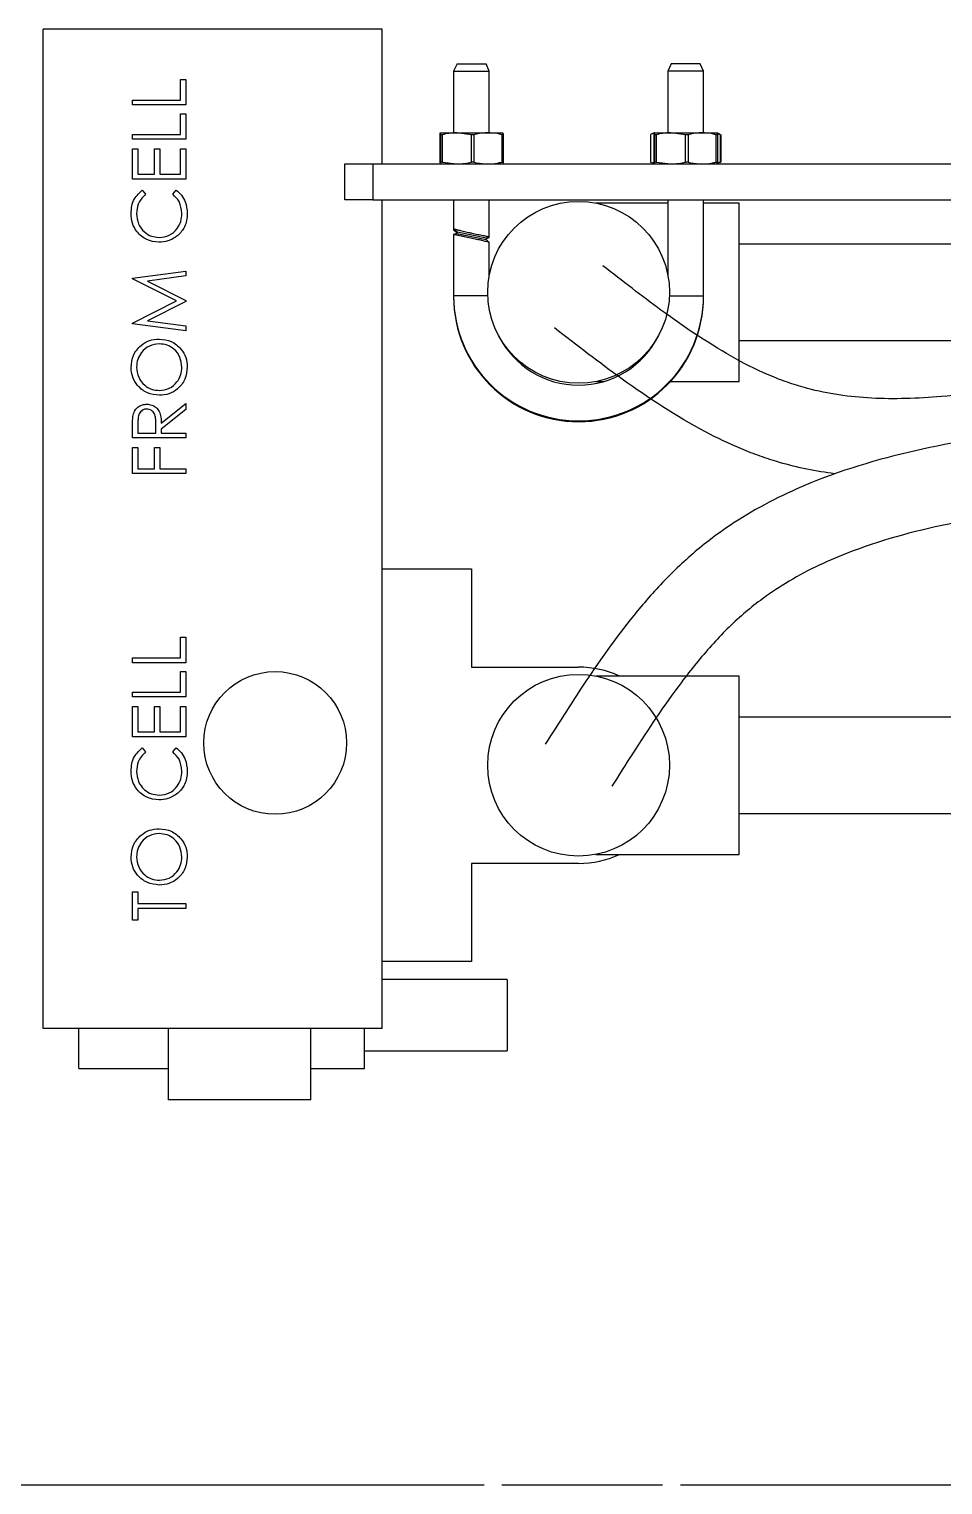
# Model space of a CAD drawing. Extents: x -2384 to 29887, y -2542 to 22350.
# Drawn here: x 4160.8 to 4323.3, y 992.5 to 1251.5 of the extents above; entities that cross this region are included whole.
import ezdxf
from ezdxf.lldxf.tags import DXFTag

# ---------------------------------------------------------------- set-up
doc = ezdxf.new("R2010")
doc.units = 0
doc.header["$LTSCALE"] = 63.5
doc.header["$MEASUREMENT"] = 0
doc.linetypes.add('PHANTOM', pattern=[2.5, 1.25, -0.25, 0.25, -0.25, 0.25, -0.25])
doc.layers.get('0').update_dxf_attribs({"linetype": 'CONTINUOUS'})
doc.layers.add('4', color=6, linetype='PHANTOM')
tags = doc.linetypes.add('AM_ISO09W050', pattern=[22.5, 12, -1.5, 3, -1.5, 3, -1.5]).pattern_tags.tags
tags[14:15] = [DXFTag(74, 4), DXFTag(75, 0), DXFTag(340, '0'), DXFTag(46, 1.0), DXFTag(50, 0.0), DXFTag(44, 0.0), DXFTag(45, 0.0)]
tags[12:13] = [DXFTag(74, 4), DXFTag(75, 0), DXFTag(340, '0'), DXFTag(46, 1.0), DXFTag(50, 0.0), DXFTag(44, 0.0), DXFTag(45, 0.0)]
tags[10:11] = [DXFTag(74, 4), DXFTag(75, 0), DXFTag(340, '0'), DXFTag(46, 1.0), DXFTag(50, 0.0), DXFTag(44, 0.0), DXFTag(45, 0.0)]
tags[8:9] = [DXFTag(74, 4), DXFTag(75, 0), DXFTag(340, '0'), DXFTag(46, 1.0), DXFTag(50, 0.0), DXFTag(44, 0.0), DXFTag(45, 0.0)]
tags[6:7] = [DXFTag(74, 4), DXFTag(75, 0), DXFTag(340, '0'), DXFTag(46, 1.0), DXFTag(50, 0.0), DXFTag(44, 0.0), DXFTag(45, 0.0)]
tags[4:5] = [DXFTag(74, 4), DXFTag(75, 0), DXFTag(340, '0'), DXFTag(46, 1.0), DXFTag(50, 0.0), DXFTag(44, 0.0), DXFTag(45, 0.0)]

msp = doc.modelspace()

# ---------------------------------------------------------------- linework, layer by layer
for p, q in [((4223.6, 1251.55), (4163.28, 1251.55)), ((4163.28, 1073.75), (4163.28, 1251.55)), ((4223.6, 1227.55), (4223.6, 1251.55)), ((4236.9, 1245.36), (4236.3, 1244.08)), ((4236.3, 1244.08), (4236.3, 1233.1)), ((4236.3, 1244.08), (4239.48, 1244.08)), ((4236.9, 1245.36), (4239.48, 1245.36)), ((4239.48, 1245.36), (4242.06, 1245.36)), ((4239.48, 1244.08), (4242.65, 1244.08)), ((4242.65, 1244.08), (4242.06, 1245.36)), ((4242.65, 1233.1), (4242.65, 1244.08)), ((4275, 1245.36), (4274.4, 1244.08)), ((4274.4, 1244.08), (4274.4, 1233.1)), ((4280.75, 1244.08), (4274.4, 1244.08)), ((4280.16, 1245.36), (4275, 1245.36)), ((4280.75, 1244.08), (4280.16, 1245.36)), ((4280.75, 1233.1), (4280.75, 1244.08)), ((4187.7, 1242.57), (4188.68, 1242.57)), ((4187.7, 1238.91), (4187.7, 1242.57)), ((4188.68, 1242.57), (4188.68, 1238.05)), ((4179.15, 1238.91), (4187.7, 1238.91)), ((4179.15, 1238.05), (4179.15, 1238.91)), ((4188.68, 1238.05), (4179.15, 1238.05)), ((4187.7, 1236.47), (4188.68, 1236.47)), ((4187.7, 1232.8), (4187.7, 1236.47)), ((4188.68, 1236.47), (4188.68, 1231.95)), ((4234.02, 1232.76), (4233.93, 1233.1)), ((4233.93, 1233.1), (4236.85, 1233.1)), ((4239.45, 1232.76), (4236.85, 1233.1)), ((4236.85, 1233.1), (4242.41, 1233.1)), ((4242.41, 1233.1), (4245.03, 1233.1)), ((4271.97, 1233.08), (4271.63, 1232.92)), ((4272.12, 1232.76), (4272.03, 1233.1)), ((4272.03, 1233.1), (4274.95, 1233.1)), ((4277.55, 1232.76), (4274.95, 1233.1)), ((4274.95, 1233.1), (4280.51, 1233.1)), ((4280.51, 1233.1), (4283.13, 1233.1)), ((4283.53, 1232.92), (4283.14, 1233.1)), ((4283.52, 1232.91), (4283.82, 1232.76)), ((4179.15, 1232.8), (4187.7, 1232.8)), ((4179.15, 1231.95), (4179.15, 1232.8)), ((4188.68, 1231.95), (4179.15, 1231.95)), ((4233.83, 1232.76), (4233.83, 1227.89)), ((4234.26, 1232.76), (4234.02, 1232.76)), ((4234.02, 1227.89), (4234.02, 1232.76)), ((4234.26, 1232.76), (4234.26, 1227.89)), ((4239.45, 1227.89), (4239.45, 1232.76)), ((4239.9, 1232.76), (4239.45, 1232.76)), ((4239.9, 1232.76), (4239.9, 1227.89)), ((4244.91, 1227.89), (4244.91, 1232.76)), ((4245.13, 1232.76), (4244.91, 1232.76)), ((4245.13, 1232.76), (4245.13, 1227.89)), ((4271.34, 1232.76), (4271.34, 1227.89)), ((4271.93, 1232.76), (4271.93, 1227.89)), ((4272.36, 1232.76), (4272.12, 1232.76)), ((4272.12, 1227.89), (4272.12, 1232.76)), ((4272.36, 1232.76), (4272.36, 1227.89)), ((4277.55, 1227.89), (4277.55, 1232.76)), ((4278, 1232.76), (4277.55, 1232.76)), ((4278, 1232.76), (4278, 1227.89)), ((4283.01, 1227.89), (4283.01, 1232.76)), ((4283.23, 1232.76), (4283.01, 1232.76)), ((4283.23, 1232.76), (4283.23, 1227.89)), ((4283.75, 1232.76), (4283.36, 1232.83)), ((4283.75, 1227.89), (4283.75, 1232.76)), ((4283.75, 1232.76), (4283.82, 1232.76)), ((4283.82, 1232.76), (4283.82, 1227.89)), ((4179.15, 1230.24), (4180.13, 1230.24)), ((4179.15, 1224.87), (4179.15, 1230.24)), ((4180.13, 1230.24), (4180.13, 1225.72)), ((4183.06, 1230.24), (4184.04, 1230.24)), ((4183.06, 1225.72), (4183.06, 1230.24)), ((4184.04, 1230.24), (4184.04, 1225.72)), ((4187.7, 1230.24), (4188.68, 1230.24)), ((4187.7, 1225.72), (4187.7, 1230.24)), ((4188.68, 1230.24), (4188.68, 1224.87)), ((4233.83, 1227.89), (4233.92, 1227.57)), ((4234.26, 1227.89), (4234.02, 1227.89)), ((4234.26, 1227.89), (4236.85, 1227.55)), ((4239.9, 1227.89), (4239.45, 1227.89)), ((4245.13, 1227.89), (4244.91, 1227.89)), ((4245.13, 1227.89), (4245.04, 1227.57)), ((4271.34, 1227.89), (4271.99, 1227.68)), ((4271.61, 1227.74), (4272.02, 1227.55)), ((4271.93, 1227.89), (4272.02, 1227.57)), ((4272.36, 1227.89), (4272.12, 1227.89)), ((4272.36, 1227.89), (4274.95, 1227.55)), ((4278, 1227.89), (4277.55, 1227.89)), ((4283.23, 1227.89), (4283.01, 1227.89)), ((4283.23, 1227.89), (4283.14, 1227.57)), ((4283.14, 1227.55), (4283.55, 1227.74)), ((4283.38, 1227.79), (4283.75, 1227.89)), ((4283.82, 1227.89), (4283.52, 1227.79)), ((4283.75, 1227.89), (4283.82, 1227.89)), ((4180.13, 1225.72), (4183.06, 1225.72)), ((4184.04, 1225.72), (4187.7, 1225.72)), ((4216.93, 1221.2), (4216.93, 1227.55)), ((4216.93, 1227.55), (4221.93, 1227.55)), ((4221.93, 1227.55), (4221.93, 1221.2)), ((4221.93, 1227.55), (4475.58, 1227.55)), ((4188.68, 1224.87), (4179.15, 1224.87)), ((4180.9, 1222.91), (4181.48, 1222.16)), ((4186.36, 1222.16), (4186.93, 1222.91)), ((4221.93, 1221.2), (4216.93, 1221.2)), ((4221.93, 1221.2), (4475.58, 1221.2)), ((4223.6, 1073.75), (4223.6, 1221.2)), ((4236.3, 1221.2), (4236.3, 1216.01)), ((4242.65, 1214.62), (4242.65, 1221.2)), ((4274.4, 1220.59), (4261.59, 1220.59)), ((4274.4, 1221.2), (4274.4, 1207.78)), ((4280.75, 1204.08), (4280.75, 1221.2)), ((4287.1, 1220.59), (4280.75, 1220.59)), ((4287.1, 1204.72), (4287.1, 1220.59)), ((4236.3, 1216.01), (4236.3, 1215.85)), ((4236.3, 1216.01), (4236.9, 1215.49)), ((4236.3, 1215.85), (4236.87, 1215.35)), ((4236.84, 1215.17), (4236.3, 1214.99)), ((4236.3, 1214.99), (4236.3, 1204.08)), ((4236.9, 1215.49), (4236.84, 1215.17)), ((4236.84, 1215.17), (4242.06, 1214.13)), ((4236.9, 1215.49), (4242.12, 1214.44)), ((4242.06, 1214.13), (4242.12, 1214.44)), ((4242.65, 1213.61), (4242.06, 1214.13)), ((4242.09, 1214.29), (4242.12, 1214.28)), ((4242.09, 1214.11), (4242.12, 1214.28)), ((4242.12, 1214.44), (4242.65, 1214.62)), ((4242.12, 1214.28), (4242.65, 1214.46)), ((4242.65, 1214.47), (4242.65, 1214.62)), ((4242.65, 1207.78), (4242.65, 1213.61)), ((4332.35, 1213.29), (4287.1, 1213.29)), ((4179.15, 1207.24), (4188.68, 1208.5)), ((4179.15, 1207.11), (4179.15, 1207.24)), ((4186.97, 1203.19), (4179.15, 1207.11)), ((4188.68, 1207.64), (4181.83, 1206.73)), ((4188.68, 1208.5), (4188.68, 1207.64)), ((4181.83, 1206.73), (4188.68, 1203.29)), ((4287.1, 1188.84), (4287.1, 1204.72)), ((4179.15, 1199.26), (4186.97, 1203.19)), ((4188.68, 1203.1), (4181.81, 1199.65)), ((4188.68, 1203.29), (4188.68, 1203.1)), ((4236.3, 1204.08), (4236.3, 1203.92)), ((4242.38, 1204.08), (4236.3, 1204.08)), ((4274.68, 1204.08), (4280.75, 1204.08)), ((4280.75, 1203.92), (4280.75, 1204.08)), ((4179.15, 1199.14), (4179.15, 1199.26)), ((4181.81, 1199.65), (4188.68, 1198.74)), ((4188.68, 1197.88), (4179.15, 1199.14)), ((4188.68, 1198.74), (4188.68, 1197.88)), ((4287.1, 1196.14), (4332.35, 1196.14)), ((4261.59, 1188.84), (4262.97, 1188.84)), ((4274.85, 1188.84), (4287.1, 1188.84)), ((4184.28, 1181.43), (4188.68, 1184.93)), ((4188.68, 1183.88), (4184.28, 1180.38)), ((4188.68, 1184.93), (4188.68, 1183.88)), ((4180.13, 1181.47), (4180.13, 1179.68)), ((4183.31, 1179.68), (4183.32, 1181.43)), ((4179.15, 1178.83), (4179.15, 1180.73)), ((4188.68, 1178.83), (4179.15, 1178.83)), ((4180.13, 1179.68), (4183.31, 1179.68)), ((4184.28, 1180.38), (4184.28, 1179.68)), ((4184.28, 1179.68), (4188.68, 1179.68)), ((4188.68, 1179.68), (4188.68, 1178.83)), ((4179.15, 1177.12), (4180.13, 1177.12)), ((4179.15, 1172.48), (4179.15, 1177.12)), ((4180.13, 1177.12), (4180.13, 1173.33)), ((4183.06, 1177.12), (4184.04, 1177.12)), ((4183.06, 1173.33), (4183.06, 1177.12)), ((4184.04, 1177.12), (4184.04, 1173.33)), ((4180.13, 1173.33), (4183.06, 1173.33)), ((4184.04, 1173.33), (4188.68, 1173.33)), ((4188.68, 1173.33), (4188.68, 1172.48)), ((4188.68, 1172.48), (4179.15, 1172.48)), ((4223.6, 1155.5), (4239.48, 1155.5)), ((4239.48, 1155.5), (4239.48, 1138.04)), ((4187.7, 1143.35), (4188.68, 1143.35)), ((4187.7, 1139.69), (4187.7, 1143.35)), ((4188.68, 1143.35), (4188.68, 1138.83)), ((4179.15, 1139.69), (4187.7, 1139.69)), ((4179.15, 1138.83), (4179.15, 1139.69)), ((4188.68, 1138.83), (4179.15, 1138.83)), ((4187.7, 1137.25), (4188.68, 1137.25)), ((4187.7, 1133.58), (4187.7, 1137.25)), ((4188.68, 1137.25), (4188.68, 1132.73)), ((4239.48, 1138.04), (4258.53, 1138.04)), ((4287.1, 1136.45), (4261.59, 1136.45)), ((4287.1, 1120.58), (4287.1, 1136.45)), ((4179.15, 1133.58), (4187.7, 1133.58)), ((4179.15, 1132.73), (4179.15, 1133.58)), ((4188.68, 1132.73), (4179.15, 1132.73)), ((4179.15, 1131.02), (4180.13, 1131.02)), ((4179.15, 1125.65), (4179.15, 1131.02)), ((4180.13, 1131.02), (4180.13, 1126.5)), ((4183.06, 1131.02), (4184.04, 1131.02)), ((4183.06, 1126.5), (4183.06, 1131.02)), ((4184.04, 1131.02), (4184.04, 1126.5)), ((4187.7, 1131.02), (4188.68, 1131.02)), ((4187.7, 1126.5), (4187.7, 1131.02)), ((4188.68, 1131.02), (4188.68, 1125.65)), ((4332.35, 1129.15), (4287.1, 1129.15)), ((4188.68, 1125.65), (4179.15, 1125.65)), ((4180.13, 1126.5), (4183.06, 1126.5)), ((4184.04, 1126.5), (4187.7, 1126.5)), ((4180.9, 1123.69), (4181.48, 1122.94)), ((4186.36, 1122.94), (4186.93, 1123.69)), ((4287.1, 1104.7), (4287.1, 1120.58)), ((4287.1, 1112.01), (4332.35, 1112.01)), ((4261.59, 1104.7), (4287.1, 1104.7)), ((4258.53, 1103.12), (4239.48, 1103.12)), ((4239.48, 1103.12), (4239.48, 1085.65)), ((4179.15, 1098.05), (4180.13, 1098.05)), ((4179.15, 1093.04), (4179.15, 1098.05)), ((4180.13, 1098.05), (4180.13, 1095.97)), ((4180.13, 1095.97), (4188.68, 1095.97)), ((4188.68, 1095.97), (4188.68, 1095.12)), ((4180.13, 1093.04), (4179.15, 1093.04)), ((4180.13, 1095.12), (4180.13, 1093.04)), ((4188.68, 1095.12), (4180.13, 1095.12)), ((4239.48, 1085.65), (4223.6, 1085.65)), ((4245.83, 1082.48), (4223.6, 1082.48)), ((4245.83, 1082.48), (4245.83, 1069.78)), ((4223.6, 1073.75), (4163.28, 1073.75)), ((4169.63, 1066.6), (4169.63, 1073.75)), ((4185.5, 1073.75), (4185.5, 1061.05)), ((4210.9, 1061.05), (4210.9, 1073.75)), ((4220.43, 1066.6), (4220.43, 1073.75)), ((4220.43, 1069.78), (4245.83, 1069.78)), ((4169.63, 1066.6), (4185.5, 1066.6)), ((4210.9, 1066.6), (4220.43, 1066.6)), ((4210.9, 1061.05), (4185.5, 1061.05))]:
    msp.add_line(p, q)
for centre, radius in [((4258.53, 1204.72), 16.17), ((4204.55, 1124.55), 12.7), ((4258.53, 1120.58), 16.17)]:
    msp.add_circle(centre, radius)
for centre, radius, start, end in [((4258.53, 1204.08), 22.23, 180, 0), ((4258.53, 1203.92), 22.23, 180, 0), ((4258.53, 1204.08), 15.88, 206.3743, 333.6257), ((4258.53, 1120.58), 17.46, 65.38, 90), ((4258.53, 1120.58), 17.46, 270, 294.62)]:
    msp.add_arc(centre, radius, start, end)
for points, knots in [([(4233.93, 1233.1), (4233.91, 1233.08), (4233.88, 1233.05), (4233.85, 1232.85), (4233.83, 1232.76)], [0, 0, 0, 0, 0.54364, 1, 1, 1, 1]), ([(4236.85, 1233.1), (4236.38, 1233.08), (4235.5, 1233.05), (4234.65, 1232.85), (4234.26, 1232.76)], [0, 0, 0, 0, 0.54364, 1, 1, 1, 1]), ([(4242.41, 1233.1), (4241.72, 1233.06), (4240.88, 1233.01), (4240.06, 1232.8), (4239.9, 1232.76)], [0, 0, 0, 0, 0.810662, 1, 1, 1, 1]), ([(4244.91, 1232.76), (4244.62, 1232.83), (4243.8, 1233.03), (4242.96, 1233.08), (4242.41, 1233.1)], [0, 0, 0, 0, 0.3463135, 1, 1, 1, 1]), ([(4245.03, 1233.1), (4245.05, 1233.08), (4245.08, 1233.05), (4245.11, 1232.85), (4245.13, 1232.76)], [0, 0, 0, 0, 0.54364, 1, 1, 1, 1]), ([(4271.99, 1233.03), (4271.93, 1233.02), (4271.71, 1232.99), (4271.5, 1232.86), (4271.34, 1232.76)], [0, 0, 0, 0, 0.271739, 1, 1, 1, 1]), ([(4272.03, 1233.1), (4272.01, 1233.08), (4271.98, 1233.05), (4271.95, 1232.85), (4271.93, 1232.76)], [0, 0, 0, 0, 0.54364, 1, 1, 1, 1]), ([(4274.95, 1233.1), (4274.48, 1233.08), (4273.6, 1233.05), (4272.75, 1232.85), (4272.36, 1232.76)], [0, 0, 0, 0, 0.54364, 1, 1, 1, 1]), ([(4280.51, 1233.1), (4279.82, 1233.06), (4278.98, 1233.01), (4278.16, 1232.8), (4278, 1232.76)], [0, 0, 0, 0, 0.810662, 1, 1, 1, 1]), ([(4283.01, 1232.76), (4282.72, 1232.83), (4281.9, 1233.03), (4281.06, 1233.08), (4280.51, 1233.1)], [0, 0, 0, 0, 0.3463135, 1, 1, 1, 1]), ([(4283.13, 1233.1), (4283.15, 1233.08), (4283.18, 1233.05), (4283.21, 1232.85), (4283.23, 1232.76)], [0, 0, 0, 0, 0.54364, 1, 1, 1, 1]), ([(4233.93, 1227.55), (4233.94, 1227.57), (4233.97, 1227.6), (4234, 1227.8), (4234.02, 1227.89)], [0, 0, 0, 0, 0.54364, 1, 1, 1, 1]), ([(4236.85, 1227.55), (4237.33, 1227.57), (4238.2, 1227.6), (4239.06, 1227.8), (4239.45, 1227.89)], [0, 0, 0, 0, 0.54364, 1, 1, 1, 1]), ([(4239.9, 1227.89), (4240.06, 1227.85), (4240.88, 1227.64), (4241.72, 1227.59), (4242.41, 1227.55)], [0, 0, 0, 0, 0.189338, 1, 1, 1, 1]), ([(4242.41, 1227.55), (4242.96, 1227.58), (4243.8, 1227.62), (4244.62, 1227.82), (4244.91, 1227.89)], [0, 0, 0, 0, 0.653687, 1, 1, 1, 1]), ([(4272.03, 1227.55), (4272.04, 1227.57), (4272.07, 1227.6), (4272.1, 1227.8), (4272.12, 1227.89)], [0, 0, 0, 0, 0.54364, 1, 1, 1, 1]), ([(4274.95, 1227.55), (4275.43, 1227.57), (4276.3, 1227.6), (4277.16, 1227.8), (4277.55, 1227.89)], [0, 0, 0, 0, 0.54364, 1, 1, 1, 1]), ([(4278, 1227.89), (4278.16, 1227.85), (4278.98, 1227.64), (4279.82, 1227.59), (4280.51, 1227.55)], [0, 0, 0, 0, 0.189338, 1, 1, 1, 1]), ([(4280.51, 1227.55), (4281.06, 1227.58), (4281.9, 1227.62), (4282.72, 1227.82), (4283.01, 1227.89)], [0, 0, 0, 0, 0.653687, 1, 1, 1, 1]), ([(4178.91, 1218.76), (4178.94, 1219.2), (4178.99, 1220.09), (4179.55, 1221.63), (4180.39, 1222.42), (4180.9, 1222.91)], [0, 0, 0, 0, 0.280842, 0.561442, 1, 1, 1, 1]), ([(4186.93, 1222.91), (4187.26, 1222.62), (4187.93, 1222.03), (4188.74, 1220.62), (4188.86, 1219.47), (4188.92, 1218.77)], [0, 0, 0, 0, 0.280395, 0.560816, 1, 1, 1, 1]), ([(4181.48, 1222.16), (4180.96, 1221.61), (4180.04, 1220.62), (4179.93, 1219.29), (4179.89, 1218.7)], [0, 0, 0, 0, 0.558387, 1, 1, 1, 1]), ([(4187.95, 1218.76), (4187.86, 1219.5), (4187.7, 1220.82), (4186.77, 1221.75), (4186.36, 1222.16)], [0, 0, 0, 0, 0.558772, 1, 1, 1, 1]), ([(4183.86, 1213.63), (4183.12, 1213.72), (4181.62, 1213.89), (4179.99, 1215.3), (4179.04, 1217), (4178.95, 1218.17), (4178.91, 1218.76)], [0, 0, 0, 0, 0.279512, 0.55908, 0.779374, 1, 1, 1, 1]), ([(4179.89, 1218.7), (4179.96, 1218.09), (4180.1, 1216.88), (4181.13, 1215.46), (4182.49, 1214.62), (4183.45, 1214.53), (4183.93, 1214.49)], [0, 0, 0, 0, 0.279865, 0.559533, 0.779673, 1, 1, 1, 1]), ([(4183.93, 1214.49), (4184.54, 1214.56), (4185.78, 1214.7), (4187.1, 1215.9), (4187.85, 1217.31), (4187.91, 1218.28), (4187.95, 1218.76)], [0, 0, 0, 0, 0.279431, 0.558928, 0.779287, 1, 1, 1, 1]), ([(4188.92, 1218.77), (4188.85, 1217.92), (4188.73, 1216.42), (4187.71, 1215.32), (4187.26, 1214.84)], [0, 0, 0, 0, 0.559804, 1, 1, 1, 1]), ([(4187.26, 1214.84), (4186.68, 1214.44), (4185.65, 1213.74), (4184.41, 1213.66), (4183.86, 1213.63)], [0, 0, 0, 0, 0.55902, 1, 1, 1, 1]), ([(4236.31, 1216.01), (4236.31, 1216.01), (4236.3, 1216.01), (4236.37, 1215.99), (4236.5, 1215.96), (4236.69, 1215.91), (4236.84, 1215.88), (4236.92, 1215.86)], [0, 0, 0, 0, 0.079359, 0.335003, 0.598034, 0.797361, 1, 1, 1, 1]), ([(4237.63, 1214.73), (4237.36, 1214.79), (4236.83, 1214.89), (4236.37, 1214.98), (4236.34, 1214.99), (4236.33, 1214.99)], [0, 0, 0, 0, 0.358009, 0.715479, 1, 1, 1, 1]), ([(4236.92, 1215.86), (4237.01, 1215.84), (4237.19, 1215.79), (4237.54, 1215.71), (4237.97, 1215.61), (4238.46, 1215.5), (4238.98, 1215.38), (4239.53, 1215.26), (4240.07, 1215.14), (4240.6, 1215.03), (4241.1, 1214.93), (4241.55, 1214.84), (4241.93, 1214.76), (4242.24, 1214.7), (4242.48, 1214.66), (4242.61, 1214.63), (4242.67, 1214.62), (4242.65, 1214.62), (4242.65, 1214.62)], [0, 0, 0, 0, 0.054933, 0.110947, 0.17725, 0.245397, 0.313111, 0.382748, 0.451134, 0.521524, 0.58951, 0.659533, 0.726386, 0.795254, 0.860793, 0.928292, 0.992827, 1, 1, 1, 1]), ([(4242.64, 1213.61), (4242.62, 1213.62), (4242.58, 1213.63), (4242.1, 1213.74), (4241.36, 1213.92), (4240.39, 1214.14), (4239.3, 1214.38), (4238.34, 1214.59), (4237.83, 1214.69), (4237.63, 1214.73)], [0, 0, 0, 0, 0.131049, 0.278427, 0.428301, 0.582203, 0.73958, 0.898278, 1, 1, 1, 1]), ([(4242.36, 1214.52), (4242.46, 1214.5), (4242.65, 1214.46), (4242.62, 1214.47), (4242.61, 1214.47)], [0, 0, 0, 0, 0.55256, 1, 1, 1, 1]), ([(4178.91, 1191.34), (4178.99, 1192.09), (4179.15, 1193.58), (4180.5, 1195.25), (4182.16, 1196.26), (4183.33, 1196.36), (4183.91, 1196.41)], [0, 0, 0, 0, 0.279742, 0.559337, 0.779571, 1, 1, 1, 1]), ([(4183.91, 1195.56), (4183.31, 1195.48), (4182.1, 1195.34), (4180.79, 1194.18), (4180.02, 1192.81), (4179.93, 1191.86), (4179.89, 1191.39)], [0, 0, 0, 0, 0.2794657, 0.5588585, 0.7794794, 1, 1, 1, 1]), ([(4183.91, 1196.41), (4184.65, 1196.33), (4186.13, 1196.16), (4187.77, 1194.8), (4188.77, 1193.16), (4188.87, 1192), (4188.92, 1191.42)], [0, 0, 0, 0, 0.279625, 0.559352, 0.779583, 1, 1, 1, 1]), ([(4187.95, 1191.39), (4187.88, 1191.99), (4187.74, 1193.2), (4186.7, 1194.6), (4185.34, 1195.43), (4184.39, 1195.51), (4183.91, 1195.56)], [0, 0, 0, 0, 0.279813, 0.559357, 0.779636, 1, 1, 1, 1]), ([(4188.92, 1191.42), (4188.84, 1190.68), (4188.68, 1189.21), (4187.33, 1187.56), (4185.7, 1186.55), (4184.54, 1186.45), (4183.96, 1186.4)], [0, 0, 0, 0, 0.279663, 0.559354, 0.779636, 1, 1, 1, 1]), ([(4183.96, 1186.4), (4183.22, 1186.49), (4181.75, 1186.66), (4180.08, 1187.97), (4179.08, 1189.61), (4178.97, 1190.77), (4178.91, 1191.34)], [0, 0, 0, 0, 0.279731, 0.559327, 0.77968, 1, 1, 1, 1]), ([(4179.89, 1191.39), (4179.96, 1190.78), (4180.12, 1189.58), (4181.18, 1188.21), (4182.53, 1187.38), (4183.48, 1187.3), (4183.96, 1187.25)], [0, 0, 0, 0, 0.279635, 0.55934, 0.779627, 1, 1, 1, 1]), ([(4183.96, 1187.25), (4184.56, 1187.33), (4185.76, 1187.47), (4187.05, 1188.62), (4187.83, 1189.97), (4187.91, 1190.92), (4187.95, 1191.39)], [0, 0, 0, 0, 0.279406, 0.559071, 0.779459, 1, 1, 1, 1]), ([(4179.28, 1182.89), (4179.38, 1183.19), (4179.58, 1183.79), (4180.22, 1184.42), (4180.96, 1184.76), (4181.46, 1184.8), (4181.7, 1184.81)], [0, 0, 0, 0, 0.279813, 0.559507, 0.779611, 1, 1, 1, 1]), ([(4181.7, 1183.96), (4181.56, 1183.95), (4181.28, 1183.93), (4180.9, 1183.74), (4180.58, 1183.47), (4180.26, 1183), (4180.15, 1182.3), (4180.14, 1181.75), (4180.13, 1181.47)], [0, 0, 0, 0, 0.1250259, 0.2500851, 0.3751314, 0.5001851, 0.7494816, 1, 1, 1, 1]), ([(4181.7, 1184.81), (4182, 1184.79), (4182.61, 1184.74), (4183.41, 1184.26), (4183.99, 1183.49), (4184.25, 1182.49), (4184.27, 1181.79), (4184.28, 1181.43)], [0, 0, 0, 0, 0.186619, 0.372978, 0.55941, 0.779356, 1, 1, 1, 1]), ([(4183.32, 1181.43), (4183.32, 1181.71), (4183.31, 1182.28), (4183.17, 1182.99), (4182.85, 1183.47), (4182.52, 1183.74), (4182.13, 1183.92), (4181.84, 1183.95), (4181.7, 1183.96)], [0, 0, 0, 0, 0.250502, 0.499944, 0.625007, 0.750039, 0.874999, 1, 1, 1, 1]), ([(4179.15, 1180.73), (4179.15, 1181.14), (4179.15, 1181.86), (4179.24, 1182.58), (4179.28, 1182.89)], [0, 0, 0, 0, 0.56024, 1, 1, 1, 1]), ([(4178.91, 1119.54), (4178.94, 1119.98), (4178.99, 1120.87), (4179.55, 1122.41), (4180.39, 1123.21), (4180.9, 1123.69)], [0, 0, 0, 0, 0.280842, 0.561442, 1, 1, 1, 1]), ([(4181.48, 1122.94), (4180.96, 1122.39), (4180.04, 1121.41), (4179.93, 1120.07), (4179.89, 1119.48)], [0, 0, 0, 0, 0.558387, 1, 1, 1, 1]), ([(4187.95, 1119.54), (4187.86, 1120.28), (4187.7, 1121.6), (4186.77, 1122.53), (4186.36, 1122.94)], [0, 0, 0, 0, 0.5587722, 1, 1, 1, 1]), ([(4186.93, 1123.69), (4187.26, 1123.4), (4187.93, 1122.81), (4188.74, 1121.4), (4188.86, 1120.25), (4188.92, 1119.55)], [0, 0, 0, 0, 0.280395, 0.560816, 1, 1, 1, 1]), ([(4183.86, 1114.41), (4183.12, 1114.5), (4181.62, 1114.67), (4179.99, 1116.08), (4179.04, 1117.78), (4178.95, 1118.95), (4178.91, 1119.54)], [0, 0, 0, 0, 0.279512, 0.55908, 0.779374, 1, 1, 1, 1]), ([(4179.89, 1119.48), (4179.96, 1118.88), (4180.1, 1117.66), (4181.13, 1116.24), (4182.49, 1115.4), (4183.45, 1115.31), (4183.93, 1115.27)], [0, 0, 0, 0, 0.2798646, 0.5595333, 0.7796731, 1, 1, 1, 1]), ([(4183.93, 1115.27), (4184.54, 1115.34), (4185.78, 1115.48), (4187.1, 1116.68), (4187.85, 1118.09), (4187.91, 1119.06), (4187.95, 1119.54)], [0, 0, 0, 0, 0.279431, 0.558928, 0.779287, 1, 1, 1, 1]), ([(4188.92, 1119.55), (4188.85, 1118.71), (4188.73, 1117.2), (4187.71, 1116.1), (4187.26, 1115.62)], [0, 0, 0, 0, 0.559804, 1, 1, 1, 1]), ([(4187.26, 1115.62), (4186.68, 1115.23), (4185.65, 1114.52), (4184.41, 1114.45), (4183.86, 1114.41)], [0, 0, 0, 0, 0.55902, 1, 1, 1, 1]), ([(4178.91, 1104.22), (4178.99, 1104.96), (4179.15, 1106.45), (4180.5, 1108.12), (4182.16, 1109.14), (4183.33, 1109.23), (4183.91, 1109.28)], [0, 0, 0, 0, 0.279742, 0.559337, 0.779571, 1, 1, 1, 1]), ([(4183.91, 1109.28), (4184.65, 1109.2), (4186.13, 1109.03), (4187.77, 1107.67), (4188.77, 1106.03), (4188.87, 1104.87), (4188.92, 1104.29)], [0, 0, 0, 0, 0.279625, 0.559352, 0.779583, 1, 1, 1, 1]), ([(4183.91, 1108.43), (4183.31, 1108.36), (4182.1, 1108.21), (4180.79, 1107.05), (4180.02, 1105.68), (4179.93, 1104.73), (4179.89, 1104.26)], [0, 0, 0, 0, 0.279466, 0.558858, 0.779479, 1, 1, 1, 1]), ([(4187.95, 1104.26), (4187.88, 1104.86), (4187.74, 1106.07), (4186.7, 1107.47), (4185.34, 1108.3), (4184.39, 1108.38), (4183.91, 1108.43)], [0, 0, 0, 0, 0.279813, 0.559357, 0.779636, 1, 1, 1, 1]), ([(4183.96, 1099.27), (4183.22, 1099.36), (4181.75, 1099.53), (4180.08, 1100.84), (4179.08, 1102.48), (4178.97, 1103.64), (4178.91, 1104.22)], [0, 0, 0, 0, 0.279731, 0.559327, 0.77968, 1, 1, 1, 1]), ([(4179.89, 1104.26), (4179.96, 1103.66), (4180.12, 1102.45), (4181.18, 1101.08), (4182.53, 1100.25), (4183.48, 1100.17), (4183.96, 1100.12)], [0, 0, 0, 0, 0.279635, 0.55934, 0.779627, 1, 1, 1, 1]), ([(4188.92, 1104.29), (4188.84, 1103.55), (4188.68, 1102.08), (4187.33, 1100.44), (4185.7, 1099.42), (4184.54, 1099.32), (4183.96, 1099.27)], [0, 0, 0, 0, 0.279663, 0.559354, 0.779636, 1, 1, 1, 1]), ([(4183.96, 1100.12), (4184.56, 1100.2), (4185.76, 1100.34), (4187.05, 1101.49), (4187.83, 1102.84), (4187.91, 1103.79), (4187.95, 1104.26)], [0, 0, 0, 0, 0.279406, 0.559071, 0.779459, 1, 1, 1, 1])]:
    msp.add_open_spline(points, degree=3, knots=knots)
at = {"color": 6, "linetype": 'AM_ISO09W050'}
for points, knots in [([(4435.52, 1177.14), (4433.97, 1178.49), (4433.4, 1178.87), (4431.68, 1180.01), (4430.5, 1180.77), (4427.87, 1182.43), (4426.39, 1183.31), (4423.95, 1184.66), (4423.02, 1185.15), (4421.15, 1186.08), (4420.21, 1186.51), (4417.35, 1187.76), (4415.42, 1188.5), (4409.56, 1190.47), (4405.56, 1191.44), (4397.46, 1192.82), (4393.36, 1193.24), (4384.92, 1193.62), (4380.59, 1193.56), (4373.19, 1193.14), (4370.13, 1192.87), (4364.05, 1192.19), (4361.04, 1191.78), (4351.92, 1190.41), (4345.9, 1189.33), (4334.21, 1187.44), (4328.54, 1186.61), (4318.8, 1185.81), (4314.65, 1185.68), (4306.71, 1186.1), (4302.91, 1186.64), (4298.2, 1187.89), (4297.15, 1188.21), (4295.03, 1188.93), (4293.98, 1189.33), (4290.79, 1190.66), (4288.67, 1191.7), (4282.12, 1195.3), (4277.68, 1198.28), (4269.77, 1204.07), (4266.32, 1206.74), (4262.82, 1209.46)], [0, 0, 0, 0, 2.017656, 2.017656, 6.052967, 6.052967, 10.832745, 10.832745, 13.658007, 13.658007, 16.483269, 16.483269, 22.133793, 22.133793, 33.43484, 33.43484, 44.735888, 44.735888, 56.582554, 56.582554, 64.997655, 64.997655, 73.412756, 73.412756, 90.747747, 90.747747, 108.082739, 108.082739, 121.772855, 121.772855, 135.462971, 135.462971, 139.49972, 139.49972, 143.536469, 143.536469, 151.609967, 151.609967, 168.257305, 168.257305, 180.938112, 180.938112, 180.938112, 180.938112]), ([(4304.11, 1172.44), (4300.81, 1172.86), (4297.51, 1173.52), (4293.1, 1174.8), (4291.96, 1175.17), (4289.72, 1175.97), (4288.61, 1176.4), (4285.32, 1177.77), (4283.18, 1178.8), (4275.93, 1182.63), (4271.03, 1185.86), (4262.18, 1192.24), (4258.18, 1195.34), (4254.24, 1198.39)], [127.356458, 127.356458, 127.356458, 127.356458, 136.867907, 136.867907, 140.206593, 140.206593, 143.545279, 143.545279, 150.22265, 150.22265, 166.670909, 166.670909, 180.938112, 180.938112, 180.938112, 180.938112]), ([(4429.79, 1171.47), (4429.42, 1171.83), (4429.04, 1172.2), (4427.89, 1173.33), (4427.09, 1174.11), (4425.49, 1175.57), (4424.7, 1176.26), (4423.09, 1177.56), (4422.26, 1178.17), (4420.59, 1179.31), (4419.73, 1179.84), (4417.13, 1181.3), (4415.34, 1182.12), (4411.7, 1183.47), (4409.84, 1184.01), (4404.93, 1185.11), (4401.84, 1185.48), (4395.64, 1185.82), (4392.53, 1185.78), (4386.33, 1185.46), (4383.23, 1185.17), (4377.95, 1184.61), (4375.75, 1184.35), (4372.35, 1183.94), (4371.13, 1183.79), (4367.48, 1183.36), (4365.04, 1183.09), (4360.17, 1182.55), (4357.74, 1182.29), (4350.44, 1181.5), (4345.58, 1180.96), (4333.63, 1179.42), (4326.59, 1178.33), (4312.88, 1175.33), (4306.22, 1173.41), (4295.37, 1168.98), (4291.02, 1166.79), (4285.12, 1163.04), (4283.39, 1161.83), (4280.59, 1159.68), (4279.5, 1158.79), (4277.37, 1156.92), (4276.34, 1155.96), (4273.32, 1153), (4271.42, 1150.91), (4266.23, 1144.74), (4263.15, 1140.47), (4257.59, 1132.21), (4255.08, 1128.23), (4252.61, 1124.32)], [0, 0, 0, 0, 1.53317, 1.53317, 4.599511, 4.599511, 7.324105, 7.324105, 9.852543, 9.852543, 12.380982, 12.380982, 17.437859, 17.437859, 22.494736, 22.494736, 30.762615, 30.762615, 39.030494, 39.030494, 47.298373, 47.298373, 53.223434, 53.223434, 56.580604, 56.580604, 63.294943, 63.294943, 70.009282, 70.009282, 83.437961, 83.437961, 103.37868, 103.37868, 123.319399, 123.319399, 137.455853, 137.455853, 143.549274, 143.549274, 147.559486, 147.559486, 151.569698, 151.569698, 159.590122, 159.590122, 174.480142, 174.480142, 187.848652, 187.848652, 187.848652, 187.848652]), ([(4419.95, 1161.51), (4419.56, 1161.89), (4419.18, 1162.26), (4418.07, 1163.36), (4417.35, 1164.04), (4416.04, 1165.23), (4415.45, 1165.74), (4414.52, 1166.48), (4414.17, 1166.74), (4413.45, 1167.24), (4413.09, 1167.48), (4411.98, 1168.16), (4411.22, 1168.56), (4408.89, 1169.64), (4407.24, 1170.2), (4403.7, 1171.06), (4401.8, 1171.36), (4397.77, 1171.72), (4395.64, 1171.78), (4389.98, 1171.69), (4386.32, 1171.41), (4380.11, 1170.77), (4377.65, 1170.48), (4373.87, 1170.02), (4372.58, 1169.87), (4369.99, 1169.56), (4368.69, 1169.41), (4364.82, 1168.98), (4362.25, 1168.7), (4354.6, 1167.87), (4349.58, 1167.33), (4337.62, 1165.85), (4330.81, 1164.84), (4317.94, 1162.16), (4311.89, 1160.49), (4302.42, 1156.79), (4298.75, 1155.02), (4293.8, 1152), (4292.31, 1150.99), (4289.85, 1149.15), (4288.84, 1148.35), (4285.91, 1145.81), (4284.02, 1143.93), (4280.33, 1139.83), (4278.53, 1137.61), (4273.82, 1131.34), (4270.96, 1127.06), (4266.89, 1120.71), (4265.67, 1118.78), (4264.45, 1116.84)], [0, 0, 0, 0, 1.603321, 1.603321, 4.809964, 4.809964, 7.645585, 7.645585, 9.441016, 9.441016, 11.236447, 11.236447, 14.827309, 14.827309, 21.777398, 21.777398, 28.727486, 28.727486, 35.677575, 35.677575, 46.465238, 46.465238, 53.308914, 53.308914, 56.820268, 56.820268, 60.331622, 60.331622, 67.354329, 67.354329, 81.399743, 81.399743, 101.649158, 101.649158, 121.898572, 121.898572, 136.157157, 136.157157, 142.586332, 142.586332, 147.210758, 147.210758, 156.45961, 156.45961, 165.708462, 165.708462, 181.228208, 181.228208, 187.848652, 187.848652, 187.848652, 187.848652])]:
    msp.add_open_spline(points, degree=3, knots=knots, dxfattribs=at)
at = {"layer": '4'}
for p in [(149.14, 992.55), (669.83, 992.55)]:
    msp.add_line(p, (6952.97, 992.55), dxfattribs=at)

doc.saveas('drawing.dxf')
